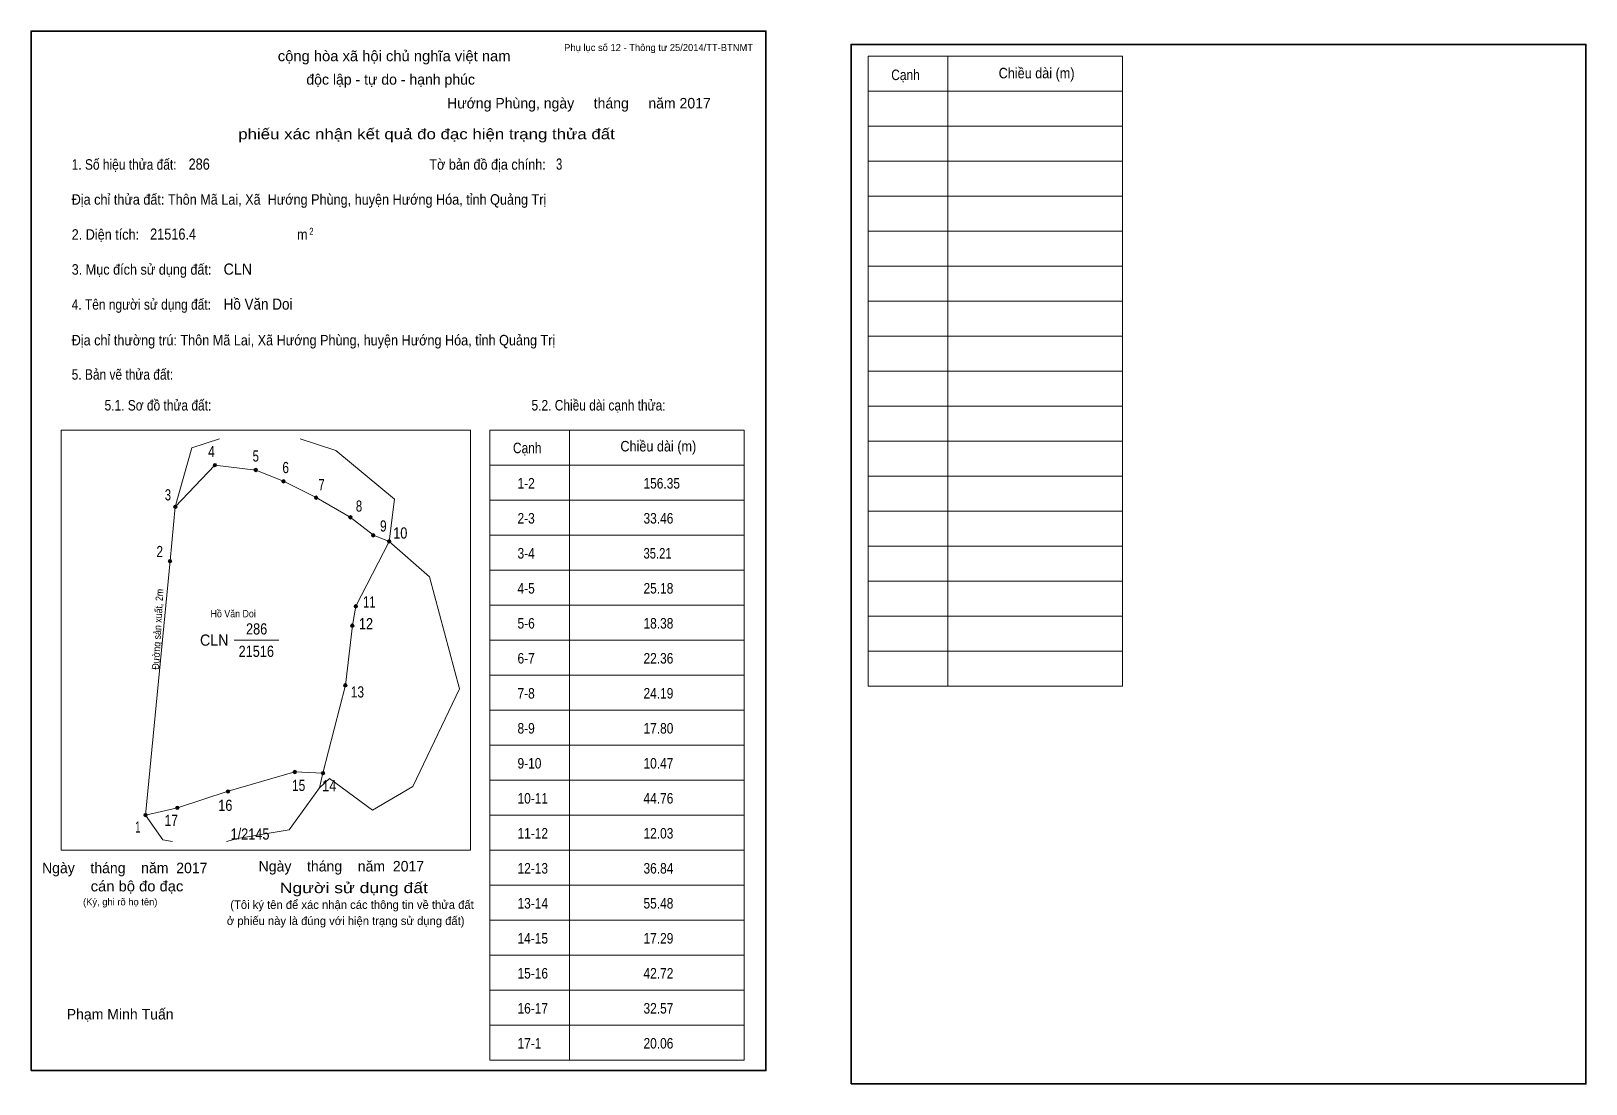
# Model space of a CAD drawing. Header units: centimetres. Extents: x 0 to 44.4, y -0.4 to 29.7.
import ezdxf
from ezdxf.enums import TextEntityAlignment as Align

# ---------------------------------------------------------------- set-up
doc = ezdxf.new("R2010")
doc.units = ezdxf.units.CM
doc.header["$LTSCALE"] = 0.12
for name, color, linetype in [('2', 7, 'Continuous'), ('30', 7, 'Continuous'), ('34', 7, 'Continuous')]:
    doc.layers.add(name, color=color, linetype=linetype)
for name, color, linetype, lineweight in [('32', 7, 'Continuous', 13), ('33', 7, 'Continuous', 13), ('6', 7, 'Continuous', 13), ('63', 7, 'Continuous', 13)]:
    doc.layers.add(name, color=color, linetype=linetype, lineweight=lineweight)

msp = doc.modelspace()

# ---------------------------------------------------------------- hatches: boundary and pattern name
at = {"layer": '32'}
for points in [[(5.3027, 17.3002, 1), (5.2027, 17.3002, 1)], [(6.4685, 17.1603, 1), (6.3685, 17.1603, 1)], [(7.2612, 16.8339, 1), (7.1612, 16.8339, 1)], [(4.1719, 16.1097, 1), (4.0719, 16.1097, 1)], [(8.1938, 16.3676, 1), (8.0938, 16.3676, 1)], [(9.173, 15.808, 1), (9.073, 15.808, 1)], [(9.8259, 15.2951, 1), (9.7259, 15.2951, 1)], [(10.2819, 15.1207, 1), (10.1819, 15.1207, 1)], [(4.0213, 14.5569, 1), (3.9213, 14.5569, 1)], [(9.3288, 13.2639, 1), (9.2288, 13.2639, 1)], [(9.2285, 12.7118, 1), (9.1285, 12.7118, 1)], [(9.028, 11.0055, 1), (8.928, 11.0055, 1)], [(7.5876, 8.5336, 1), (7.4876, 8.5336, 1)], [(8.3929, 8.4977, 1), (8.2929, 8.4977, 1)], [(5.6757, 7.974, 1), (5.5757, 7.974, 1)], [(4.2302, 7.5077, 1), (4.1302, 7.5077, 1)], [(3.3181, 7.3002, 1), (3.2181, 7.3002, 1)]]:
    msp.add_hatch(color=256, dxfattribs=at).paths.add_polyline_path(points)

# ---------------------------------------------------------------- linework, layer by layer
for centre in [(5.2527, 17.3002), (6.4185, 17.1603), (7.2112, 16.8339), (4.1219, 16.1097), (8.1438, 16.3676), (9.123, 15.808), (9.7759, 15.2951), (10.2319, 15.1207), (3.9713, 14.5569), (9.2788, 13.2639), (9.1785, 12.7118), (8.978, 11.0055), (7.5376, 8.5336), (8.3429, 8.4977), (5.6257, 7.974), (4.1802, 7.5077), (3.2681, 7.3002)]:
    msp.add_circle(centre, 0.05, dxfattribs=at)
at = {"layer": '33'}
msp.add_line((5.8, 12.3), (7.08, 12.3), dxfattribs=at)
at = {"layer": '6'}
for p, q in [((10.23, 15.12), (10.38, 16.33)), ((8.24, 8.08), (8.34, 8.5))]:
    msp.add_line(p, q, dxfattribs=at)
for points in [[(4.12, 16.11), (4.59, 17.79), (5.38, 18.05)], [(7.69, 18.05), (8.71, 17.72), (10.38, 16.33)], [(4.12, 16.11), (5.25, 17.3), (6.42, 17.16), (7.21, 16.84), (8.15, 16.37), (9.12, 15.81), (9.78, 15.3), (10.23, 15.12)], [(4.12, 16.11), (3.97, 14.56), (3.27, 7.3)], [(10.23, 15.12), (11.38, 14.11), (12.24, 10.91), (10.91, 8.12), (9.76, 7.44), (8.53, 8.35), (8.24, 8.08)], [(8.34, 8.5), (8.98, 11.01), (9.18, 12.72), (9.28, 13.27), (10.23, 15.12)], [(3.27, 7.3), (4.18, 7.51), (5.63, 7.98), (7.54, 8.54), (8.34, 8.5)], [(5.58, 6.55), (5.9, 6.63), (7.37, 6.88), (8.24, 8.08)], [(3.27, 7.3), (3.76, 6.59), (4.04, 6.55)]]:
    msp.add_lwpolyline(points, dxfattribs=at)
at = {"layer": '63'}
for p, q in [((23.92, 28.98), (31.19, 28.98)), ((23.92, 10.98), (23.92, 28.98)), ((26.2, 10.98), (26.2, 28.98)), ((31.19, 10.98), (31.19, 28.98)), ((23.92, 27.98), (31.19, 27.98)), ((23.92, 26.98), (31.19, 26.98)), ((23.92, 25.98), (31.19, 25.98)), ((23.92, 24.98), (31.19, 24.98)), ((23.92, 23.98), (31.19, 23.98)), ((23.92, 22.98), (31.19, 22.98)), ((23.92, 21.98), (31.19, 21.98)), ((23.92, 20.98), (31.19, 20.98)), ((23.92, 19.98), (31.19, 19.98)), ((23.92, 18.98), (31.19, 18.98)), ((0.86, 18.3), (12.56, 18.3)), ((0.86, 6.3), (0.86, 18.3)), ((12.56, 6.3), (12.56, 18.3)), ((13.11, 18.3), (20.38, 18.3)), ((13.11, 0.3), (13.11, 18.3)), ((15.39, 0.3), (15.39, 18.3)), ((20.38, 0.3), (20.38, 18.3)), ((23.92, 17.98), (31.19, 17.98)), ((13.11, 17.3), (20.38, 17.3)), ((23.92, 16.98), (31.19, 16.98)), ((13.11, 16.3), (20.38, 16.3)), ((23.92, 15.98), (31.19, 15.98)), ((13.11, 15.3), (20.38, 15.3)), ((23.92, 14.98), (31.19, 14.98)), ((13.11, 14.3), (20.38, 14.3)), ((23.92, 13.98), (31.19, 13.98)), ((13.11, 13.3), (20.38, 13.3)), ((23.92, 12.98), (31.19, 12.98)), ((13.11, 12.3), (20.38, 12.3)), ((23.92, 11.98), (31.19, 11.98)), ((13.11, 11.3), (20.38, 11.3)), ((23.92, 10.98), (31.19, 10.98)), ((13.11, 10.3), (20.38, 10.3)), ((13.11, 9.3), (20.38, 9.3)), ((13.11, 8.3), (20.38, 8.3)), ((13.11, 7.3), (20.38, 7.3)), ((0.86, 6.3), (12.56, 6.3)), ((13.11, 6.3), (20.38, 6.3)), ((13.11, 5.3), (20.38, 5.3)), ((13.11, 4.3), (20.38, 4.3)), ((13.11, 3.3), (20.38, 3.3)), ((13.11, 2.3), (20.38, 2.3)), ((13.11, 1.3), (20.38, 1.3)), ((13.11, 0.3), (20.38, 0.3))]:
    msp.add_line(p, q, dxfattribs=at)
at = {"layer": '63', "lineweight": 35}
for points in [[(0, 0), (0, 29.7), (21, 29.7), (21, 0)], [(23.43, -0.38), (23.43, 29.32), (44.43, 29.32), (44.43, -0.38)]]:
    msp.add_lwpolyline(points, close=True, dxfattribs=at)

# ---------------------------------------------------------------- texts
at = {"layer": '2', "width": 0.9}
msp.add_text('Đường sản xuất, 2m', height=0.2098, rotation=86.908, dxfattribs=at).set_placement((3.7196, 12.6043), align=Align.CENTER)
msp.add_text('Hồ Văn Doi', height=0.2098, dxfattribs=at).set_placement((5.775, 12.95), align=Align.CENTER)
at = {"layer": '30'}
for s, height, width, p in [('1-2', 0.3, 0.85, (13.9, 16.63)), ('156.35', 0.3, 0.85, (17.5, 16.63)), ('2-3', 0.3, 0.85, (13.9, 15.63)), ('33.46', 0.3, 0.85, (17.5, 15.63)), ('3-4', 0.3, 0.85, (13.9, 14.63)), ('35.21', 0.3, 0.8, (17.5, 14.63)), ('4-5', 0.3, 0.85, (13.9, 13.63)), ('25.18', 0.3, 0.85, (17.5, 13.63)), ('5-6', 0.3, 0.85, (13.9, 12.63)), ('18.38', 0.3, 0.85, (17.5, 12.63)), ('6-7', 0.3, 0.85, (13.9, 11.63)), ('22.36', 0.3, 0.85, (17.5, 11.63)), ('7-8', 0.3, 0.85, (13.9, 10.63)), ('24.19', 0.3, 0.85, (17.5, 10.63)), ('8-9', 0.3, 0.85, (13.9, 9.63)), ('17.80', 0.3, 0.85, (17.5, 9.63)), ('9-10', 0.3, 0.85, (13.9, 8.63)), ('10.47', 0.3, 0.85, (17.5, 8.63)), ('10-11', 0.3, 0.85, (13.9, 7.63)), ('44.76', 0.3, 0.85, (17.5, 7.63)), ('1/2145', 0.32, 0.85, (5.7, 6.6)), ('11-12', 0.3, 0.85, (13.9, 6.63)), ('12.03', 0.3, 0.85, (17.5, 6.63)), ('12-13', 0.3, 0.85, (13.9, 5.63)), ('36.84', 0.3, 0.85, (17.5, 5.63)), ('13-14', 0.3, 0.85, (13.9, 4.63)), ('55.48', 0.3, 0.85, (17.5, 4.63)), ('14-15', 0.3, 0.85, (13.9, 3.63)), ('17.29', 0.3, 0.85, (17.5, 3.63)), ('15-16', 0.3, 0.85, (13.9, 2.63)), ('42.72', 0.3, 0.85, (17.5, 2.63)), ('16-17', 0.3, 0.85, (13.9, 1.63)), ('32.57', 0.3, 0.85, (17.5, 1.63)), ('17-1', 0.3, 0.85, (13.9, 0.63)), ('20.06', 0.3, 0.85, (17.5, 0.63))]:
    msp.add_text(s, height=height, dxfattribs=dict(at, width=width)).set_placement(p)
at = {"layer": '32'}
for s, width, p in [('4', 0.8, (5.155, 17.53)), ('5', 0.75, (6.42, 17.4)), ('6', 0.8, (7.275, 17.07)), ('7', 0.75, (8.3, 16.58)), ('3', 0.75, (3.91, 16.29)), ('8', 0.75, (9.37, 15.97)), ('9', 0.8, (10.065, 15.4)), ('10', 0.85, (10.55, 15.2)), ('2', 0.8, (3.675, 14.67)), ('11', 0.75, (9.665, 13.23)), ('12', 0.85, (9.57, 12.61)), ('13', 0.8, (9.325, 10.66)), ('15', 0.8, (7.645, 7.99)), ('14', 0.85, (8.52, 7.98)), ('16', 0.85, (5.55, 7.42)), ('1', 0.65, (3.05, 6.8)), ('17', 0.8, (4.005, 6.99))]:
    msp.add_text(s, height=0.32, dxfattribs=dict(at, width=width)).set_placement(p, align=Align.CENTER)
at = {"layer": '33', "width": 0.95}
msp.add_text('CLN', height=0.32, dxfattribs=at).set_placement((5.64, 12.14), align=Align.RIGHT)
at = {"layer": '33', "width": 0.85}
for s, p in [('286', (6.445, 12.46)), ('21516', (6.435, 11.82))]:
    msp.add_text(s, height=0.32, dxfattribs=at).set_placement(p, align=Align.CENTER)
at = {"layer": '34'}
for s, width, p in [('286', 0.85, (4.5, 25.74)), ('3', 0.75, (15, 25.74)), ('21516.4', 0.85, (3.4, 23.74)), ('CLN', 0.95, (5.5, 22.74)), ('Hồ Văn Doi', 0.9, (5.5, 21.74))]:
    msp.add_text(s, height=0.32, dxfattribs=dict(at, width=width)).set_placement(p)
at = {"layer": '63'}
for s, height, p in [('Phụ lục số 12 - Thông tư 25/2014/TT-BTNMT', 0.2, (20.63, 29.13)), ('Ngày    tháng    năm  2017', 0.3, (5.04, 5.64)), ('Ngày    tháng    năm  2017', 0.3, (11.23, 5.69)), ('(Ký, ghi rõ họ tên)', 0.2, (3.61, 4.72))]:
    msp.add_text(s, height=height, dxfattribs=at).set_placement(p, align=Align.RIGHT)
at = {"layer": '63', "width": 1.05}
msp.add_text('cộng hòa xã hội chủ nghĩa việt nam', height=0.3, dxfattribs=at).set_placement((10.375, 28.84), align=Align.CENTER)
at = {"layer": '63'}
for s, height, p in [('độc lập - tự do - hạnh phúc', 0.3, (10.275, 28.17)), ('Hướng Phùng, ngày     tháng     năm 2017', 0.3, (15.655, 27.49)), ('(Tôi ký tên để xác nhận các thông tin về thửa đất ', 0.24, (9.215, 4.62)), ('ở phiếu này là đúng với hiện trạng sử dụng đất)', 0.24, (8.99, 4.16)), ('Phạm Minh Tuấn', 0.3, (2.545, 1.46))]:
    msp.add_text(s, height=height, dxfattribs=at).set_placement(p, align=Align.CENTER)
for s, height, width, p in [('Cạnh', 0.3, 0.85, (24.58, 28.3)), ('Chiều dài (m)', 0.3, 0.9, (27.65, 28.35)), ('1. Số hiệu thửa đất:', 0.3, 0.85, (1.16, 25.74)), ('Tờ bản đồ địa chính:', 0.3, 0.9, (11.38, 25.74)), ('Địa chỉ thửa đất: Thôn Mã Lai, Xã  Hướng Phùng, huyện Hướng Hóa, tỉnh Quảng Trị', 0.3, 0.9, (1.16, 24.74)), ('2. Diện tích:', 0.3, 0.9, (1.16, 23.74)), ('2', 0.2, 0.8, (7.95, 23.88)), ('m', 0.3, 0.9, (7.6, 23.74)), ('3. Mục đích sử dụng đất:', 0.3, 0.9, (1.16, 22.74)), ('4. Tên người sử dụng đất:', 0.3, 0.85, (1.16, 21.74)), ('Địa chỉ thường trú: Thôn Mã Lai, Xã Hướng Phùng, huyện Hướng Hóa, tỉnh Quảng Trị', 0.3, 0.9, (1.16, 20.72)), ('5. Bản vẽ thửa đất:', 0.3, 0.85, (1.16, 19.74)), ('5.1. Sơ đồ thửa đất:', 0.3, 0.85, (2.1, 18.86)), ('5.2. Chiều dài cạnh thửa:', 0.3, 0.85, (14.3, 18.86)), ('Cạnh', 0.3, 0.85, (13.77, 17.64)), ('Chiều dài (m)', 0.3, 0.9, (16.84, 17.69))]:
    msp.add_text(s, height=height, dxfattribs=dict(at, width=width)).set_placement(p)
for s, width, p in [('phiếu xác nhận kết quả đo đạc hiện trạng thửa đất', 1.2, (16.68, 26.61)), ('cán bộ đo đạc', 1.05, (4.35, 5.12)), ('Người sử dụng đất', 1.25, (11.34, 5.07))]:
    msp.add_text(s, height=0.3, dxfattribs=dict(at, width=width)).set_placement(p, align=Align.RIGHT)

doc.saveas('drawing.dxf')
